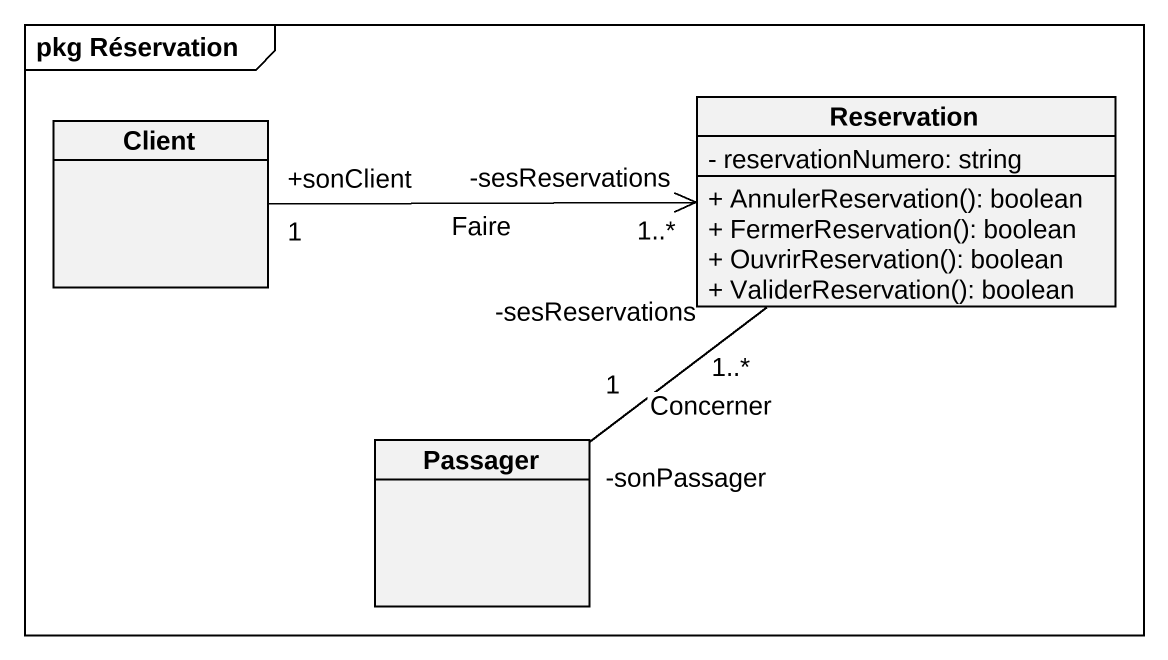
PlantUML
@startuml
mainframe pkg Réservation
hide circle
hide empty members
skinparam classAttributeIconSize 0
class Client
class Reservation {
  - reservationNumero: string
  + AnnulerReservation(): boolean
  + FermerReservation(): boolean
  + OuvrirReservation(): boolean
  + ValiderReservation(): boolean
}
class Passager
Client "+sonClient\n1" -right-> "-sesReservations\n1..*" Reservation : Faire
Passager "-sonPassager\n1" -up- "-sesReservations\n1..*" Reservation : Concerner
@enduml
